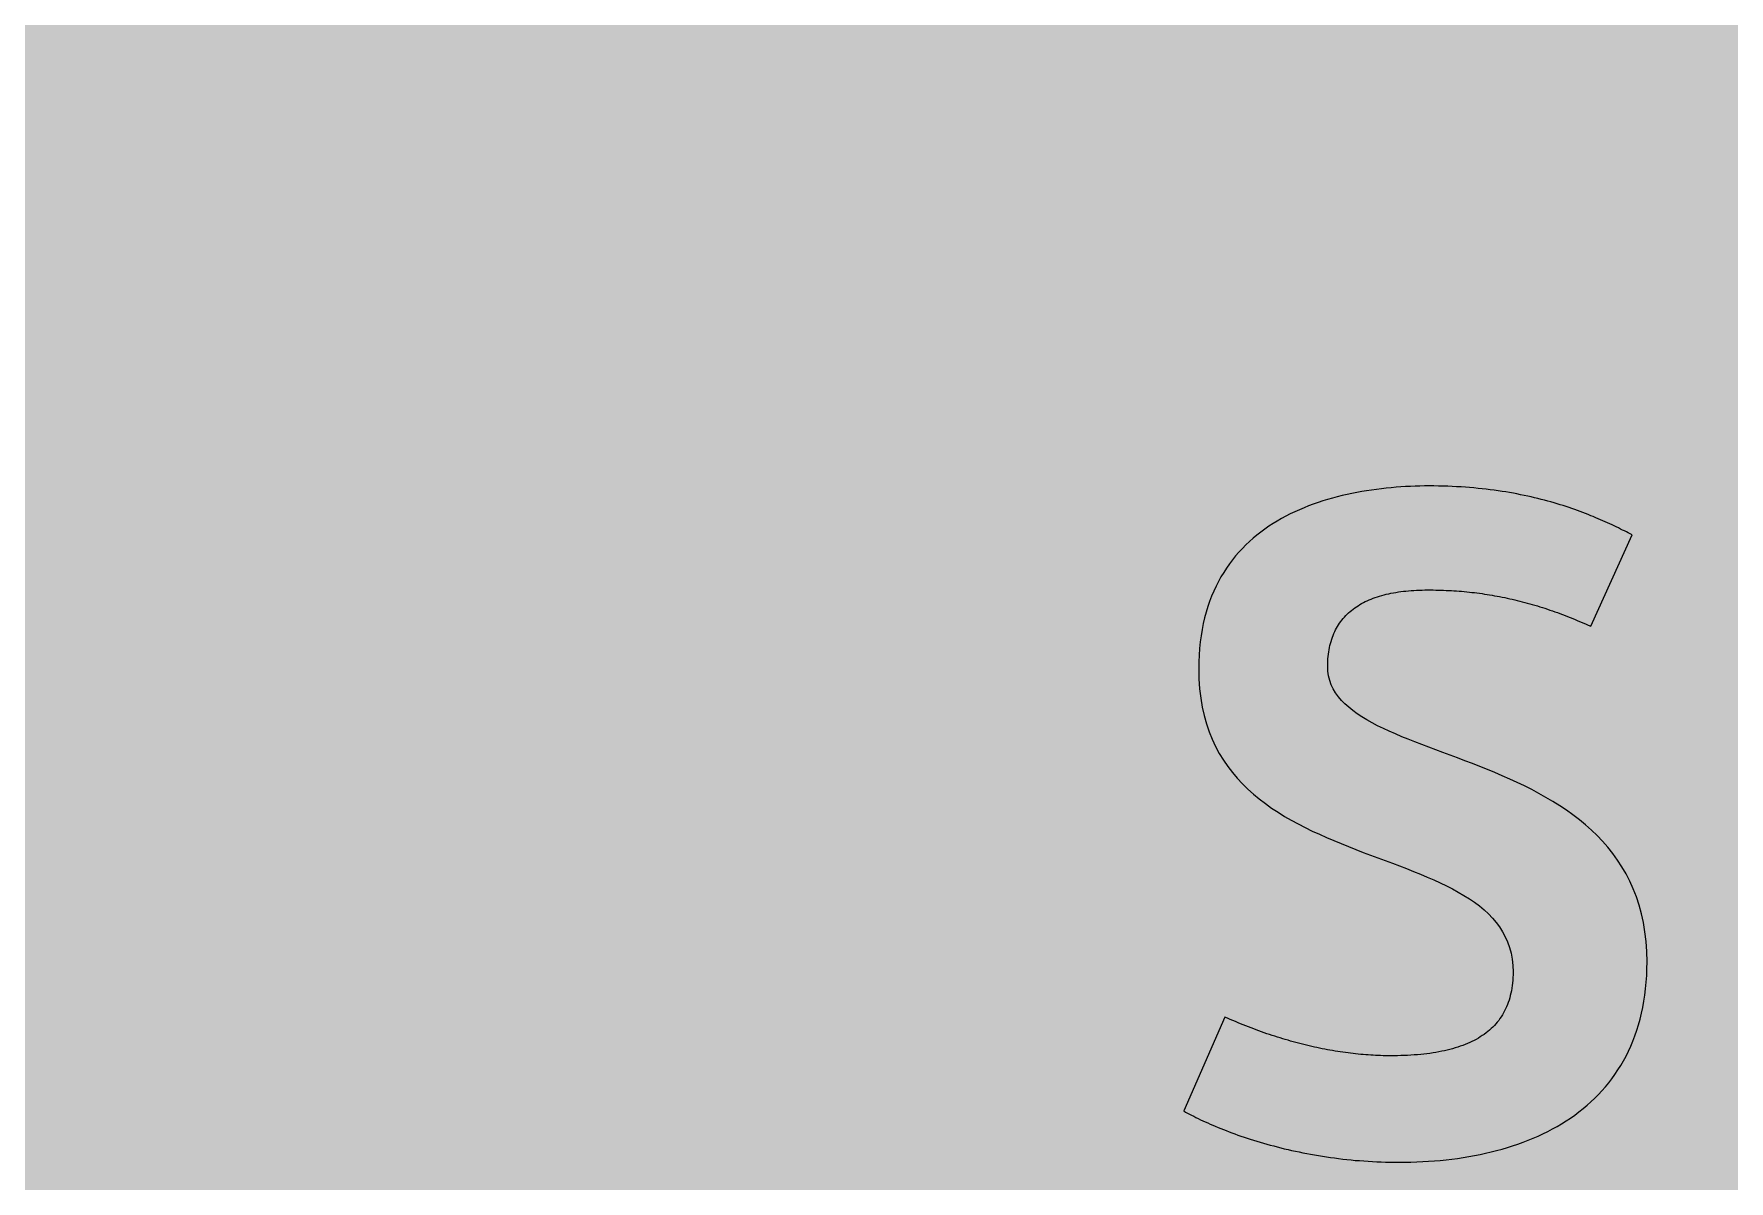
# Model space of a CAD drawing. Header units: millimetres. Extents: x 0 to 212, y 0 to 116.
# Drawn here: x 52.6 to 105.1, y 22.7 to 58.3 of the extents above; entities that cross this region are included whole.
import ezdxf

# ---------------------------------------------------------------- set-up
doc = ezdxf.new("R2010")
doc.units = ezdxf.units.MM

msp = doc.modelspace()

# ---------------------------------------------------------------- hatches: boundary and pattern name
for color, points in [(254, [(14.1633, 0.0536), (13.9878, 0.0533), (13.8125, 0.0559), (13.6373, 0.061), (13.462, 0.0686), (13.2893, 0.0787), (13.114, 0.0914), (12.9413, 0.1041), (12.7686, 0.1219), (12.5959, 0.1397), (12.4231, 0.16), (12.2504, 0.1829), (12.0777, 0.2057), (11.9075, 0.2337), (11.7373, 0.2616), (11.5672, 0.2921), (11.397, 0.3251), (11.2268, 0.3607), (11.0592, 0.3988), (10.8915, 0.4369), (10.7239, 0.4775), (10.5562, 0.5207), (10.3886, 0.5664), (10.2235, 0.6121), (10.0584, 0.6629), (9.8933, 0.7137), (9.7307, 0.7671), (9.5682, 0.8204), (9.4056, 0.8788), (9.2431, 0.9373), (9.083, 0.9982), (8.923, 1.0617), (8.763, 1.1252), (8.6055, 1.1938), (8.4455, 1.2624), (8.2906, 1.331), (8.1331, 1.4046), (7.9781, 1.4783), (7.8232, 1.5545), (7.6708, 1.6332), (7.5184, 1.7145), (7.366, 1.7958), (7.2161, 1.8796), (7.0663, 1.966), (6.919, 2.0523), (6.7716, 2.1438), (6.6243, 2.2352), (6.4795, 2.3266), (6.3348, 2.4232), (6.19, 2.5197), (6.0477, 2.6187), (5.908, 2.7178), (5.7683, 2.8194), (5.6286, 2.9235), (5.4915, 3.0302), (5.3543, 3.1369), (5.2197, 3.2461), (5.0851, 3.3579), (4.953, 3.4722), (4.8209, 3.5865), (4.6914, 3.7033), (4.5644, 3.8202), (4.4348, 3.9395), (4.3104, 4.0615), (4.1859, 4.1859), (4.0615, 4.3104), (3.9395, 4.4348), (3.8202, 4.5618), (3.7033, 4.6914), (3.5865, 4.8209), (3.4722, 4.953), (3.3579, 5.0851), (3.2487, 5.2197), (3.1369, 5.3543), (3.0302, 5.4915), (2.9235, 5.6286), (2.8194, 5.7683), (2.7178, 5.908), (2.6187, 6.0477), (2.5197, 6.19), (2.4232, 6.3348), (2.3266, 6.477), (2.2352, 6.6243), (2.1438, 6.7691), (2.0523, 6.919), (1.966, 7.0663), (1.8796, 7.2161), (1.7958, 7.366), (1.7145, 7.5184), (1.6332, 7.6708), (1.5545, 7.8232), (1.4783, 7.9781), (1.4046, 8.1331), (1.331, 8.2906), (1.2598, 8.4455), (1.1913, 8.603), (1.1252, 8.763), (1.0592, 8.923), (0.9982, 9.083), (0.9373, 9.2431), (0.8763, 9.4056), (0.8204, 9.5682), (0.7645, 9.7307), (0.7112, 9.8933), (0.6604, 10.0584), (0.6121, 10.2235), (0.5639, 10.3911), (0.5207, 10.5562), (0.4775, 10.7239), (0.4343, 10.8915), (0.3962, 11.0592), (0.3607, 11.2268), (0.3251, 11.397), (0.2921, 11.5672), (0.2616, 11.7373), (0.2311, 11.9075), (0.2057, 12.0802), (0.1803, 12.2504), (0.1575, 12.4231), (0.1372, 12.5959), (0.1194, 12.7686), (0.1041, 12.9413), (0.0889, 13.1166), (0.0787, 13.2893), (0.0686, 13.4645), (0.061, 13.6373), (0.0559, 13.8125), (0.0508, 13.9878), (0.0508, 14.163), (0.0522, 102.3592), (0.0508, 102.5322), (0.0559, 102.7074), (0.061, 102.8827), (0.0686, 103.058), (0.0787, 103.2307), (0.0889, 103.4059), (0.1041, 103.5787), (0.1194, 103.7514), (0.1372, 103.9241), (0.1575, 104.0968), (0.1803, 104.2695), (0.2057, 104.4423), (0.2311, 104.6124), (0.2616, 104.7826), (0.2921, 104.9528), (0.3251, 105.123), (0.3607, 105.2932), (0.3962, 105.4608), (0.4343, 105.6284), (0.4775, 105.7961), (0.5207, 105.9637), (0.5639, 106.1314), (0.6121, 106.2965), (0.6604, 106.4616), (0.7112, 106.6267), (0.7645, 106.7892), (0.8204, 106.9518), (0.8763, 107.1143), (0.9373, 107.2769), (0.9982, 107.4369), (1.0592, 107.5969), (1.1252, 107.757), (1.1913, 107.9144), (1.2598, 108.0745), (1.331, 108.2294), (1.4046, 108.3869), (1.4783, 108.5418), (1.5545, 108.6968), (1.6332, 108.8492), (1.7145, 109.0016), (1.7958, 109.154), (1.8796, 109.3038), (1.966, 109.4537), (2.0523, 109.601), (2.1438, 109.7483), (2.2352, 109.8956), (2.3266, 110.0404), (2.4232, 110.1852), (2.5197, 110.33), (2.6187, 110.4722), (2.7178, 110.6119), (2.8194, 110.7516), (2.9235, 110.8913), (3.0302, 111.0285), (3.1369, 111.1656), (3.2487, 111.3003), (3.3579, 111.4349), (3.4722, 111.567), (3.5865, 111.699), (3.7033, 111.8286), (3.8202, 111.9556), (3.9395, 112.0851), (4.0615, 112.2096), (4.1859, 112.334), (4.3104, 112.4585), (4.4348, 112.5804), (4.5644, 112.6998), (4.6914, 112.8166), (4.8209, 112.9335), (4.953, 113.0478), (5.0851, 113.1621), (5.2197, 113.2713), (5.3543, 113.3831), (5.4915, 113.4897), (5.6286, 113.5964), (5.7683, 113.7006), (5.908, 113.8022), (6.0477, 113.9012), (6.19, 114.0003), (6.3348, 114.0968), (6.4795, 114.1933), (6.6243, 114.2848), (6.7716, 114.3762), (6.919, 114.4676), (7.0663, 114.554), (7.2161, 114.6404), (7.366, 114.7242), (7.5184, 114.8055), (7.6708, 114.8867), (7.8232, 114.9655), (7.9781, 115.0417), (8.1331, 115.1153), (8.2906, 115.189), (8.4455, 115.2601), (8.6055, 115.3287), (8.763, 115.3947), (8.923, 115.4608), (9.083, 115.5217), (9.2431, 115.5827), (9.4056, 115.6437), (9.5682, 115.6995), (9.7307, 115.7554), (9.8933, 115.8088), (10.0584, 115.8596), (10.2235, 115.9078), (10.3886, 115.9561), (10.5562, 115.9993), (10.7239, 116.0424), (10.8915, 116.0856), (11.0592, 116.1237), (11.2268, 116.1593), (11.397, 116.1948), (11.5672, 116.2279), (11.7373, 116.2583), (11.9075, 116.2888), (12.0777, 116.3142), (12.2504, 116.3396), (12.4231, 116.3625), (12.5959, 116.3828), (12.7686, 116.4006), (12.9413, 116.4158), (13.114, 116.4311), (13.2893, 116.4412), (13.462, 116.4514), (13.6373, 116.459), (13.8125, 116.4641), (13.9878, 116.4692), (14.163, 116.4692), (197.6078, 116.4703), (197.7822, 116.4692), (197.9574, 116.4641), (198.1327, 116.459), (198.3054, 116.4514), (198.4807, 116.4412), (198.6534, 116.4311), (198.8287, 116.4158), (199.0014, 116.4006), (199.1741, 116.3828), (199.3468, 116.3625), (199.5195, 116.3396), (199.6897, 116.3142), (199.8624, 116.2888), (200.0326, 116.2583), (200.2028, 116.2279), (200.373, 116.1948), (200.5432, 116.1593), (200.7108, 116.1237), (200.8784, 116.0856), (201.0461, 116.0424), (201.2137, 115.9993), (201.3788, 115.9561), (201.5465, 115.9078), (201.7116, 115.8596), (201.8767, 115.8088), (202.0392, 115.7554), (202.2018, 115.6995), (202.3643, 115.6437), (202.5269, 115.5827), (202.6869, 115.5217), (202.8469, 115.4608), (203.007, 115.3947), (203.167, 115.3287), (203.3245, 115.2601), (203.4794, 115.189), (203.6369, 115.1153), (203.7918, 115.0417), (203.9468, 114.9655), (204.0992, 114.8867), (204.2516, 114.8055), (204.404, 114.7242), (204.5538, 114.6404), (204.7037, 114.554), (204.8535, 114.4676), (205.0009, 114.3762), (205.1456, 114.2848), (205.293, 114.1933), (205.4352, 114.0968), (205.58, 114.0003), (205.7222, 113.9012), (205.8619, 113.8022), (206.0016, 113.7006), (206.1413, 113.5964), (206.2785, 113.4897), (206.4156, 113.3831), (206.5503, 113.2713), (206.6849, 113.1621), (206.817, 113.0478), (206.949, 112.9335), (207.0786, 112.8166), (207.2081, 112.6998), (207.3351, 112.5804), (207.4596, 112.4585), (207.584, 112.334), (207.7085, 112.2096), (207.8304, 112.0851), (207.9498, 111.9556), (208.0666, 111.8286), (208.1835, 111.699), (208.2978, 111.567), (208.4121, 111.4349), (208.5238, 111.3003), (208.6331, 111.1656), (208.7397, 111.0285), (208.8464, 110.8913), (208.9506, 110.7516), (209.0522, 110.6119), (209.1512, 110.4722), (209.2503, 110.33), (209.3468, 110.1852), (209.4433, 110.0404), (209.5348, 109.8956), (209.6262, 109.7483), (209.7176, 109.601), (209.804, 109.4537), (209.8904, 109.3038), (209.9742, 109.154), (210.0555, 109.0016), (210.1367, 108.8492), (210.2155, 108.6968), (210.2917, 108.5418), (210.3653, 108.3869), (210.439, 108.2294), (210.5076, 108.0745), (210.5762, 107.9144), (210.6447, 107.757), (210.7082, 107.5969), (210.7717, 107.4369), (210.8327, 107.2769), (210.8911, 107.1143), (210.9495, 106.9518), (211.0029, 106.7892), (211.0562, 106.6267), (211.107, 106.4616), (211.1578, 106.2965), (211.2035, 106.1314), (211.2493, 105.9637), (211.2924, 105.7961), (211.3331, 105.6284), (211.3712, 105.4608), (211.4093, 105.2932), (211.4448, 105.123), (211.4779, 104.9528), (211.5083, 104.7826), (211.5363, 104.6124), (211.5642, 104.4423), (211.5871, 104.2695), (211.6099, 104.0968), (211.6303, 103.9241), (211.648, 103.7514), (211.6658, 103.5787), (211.6785, 103.4059), (211.6912, 103.2307), (211.7014, 103.058), (211.709, 102.8827), (211.7141, 102.7074), (211.7166, 102.5322), (211.7166, 102.3569), (211.7189, 14.1647), (211.7166, 13.9878), (211.7141, 13.8125), (211.709, 13.6373), (211.7014, 13.4645), (211.6912, 13.2893), (211.6785, 13.1166), (211.6658, 12.9413), (211.648, 12.7686), (211.6303, 12.5959), (211.6099, 12.4231), (211.5871, 12.2504), (211.5642, 12.0802), (211.5363, 11.9075), (211.5083, 11.7373), (211.4779, 11.5672), (211.4448, 11.397), (211.4093, 11.2268), (211.3712, 11.0592), (211.3331, 10.8915), (211.2924, 10.7239), (211.2493, 10.5562), (211.2035, 10.3911), (211.1578, 10.2235), (211.107, 10.0584), (211.0562, 9.8933), (211.0029, 9.7307), (210.9495, 9.5682), (210.8911, 9.4056), (210.8327, 9.2431), (210.7717, 9.083), (210.7082, 8.923), (210.6447, 8.763), (210.5762, 8.603), (210.5076, 8.4455), (210.439, 8.2906), (210.3653, 8.1331), (210.2917, 7.9781), (210.2155, 7.8232), (210.1367, 7.6708), (210.0555, 7.5184), (209.9742, 7.366), (209.8904, 7.2161), (209.804, 7.0663), (209.7176, 6.919), (209.6262, 6.7691), (209.5348, 6.6243), (209.4433, 6.477), (209.3468, 6.3348), (209.2503, 6.19), (209.1512, 6.0477), (209.0522, 5.908), (208.9506, 5.7683), (208.8464, 5.6286), (208.7397, 5.4915), (208.6331, 5.3543), (208.5238, 5.2197), (208.4121, 5.0851), (208.2978, 4.953), (208.1835, 4.8209), (208.0666, 4.6914), (207.9498, 4.5618), (207.8304, 4.4348), (207.7085, 4.3104), (207.584, 4.1859), (207.4596, 4.0615), (207.3351, 3.9395), (207.2081, 3.8202), (207.0786, 3.7033), (206.949, 3.5865), (206.817, 3.4722), (206.6849, 3.3579), (206.5503, 3.2461), (206.4156, 3.1369), (206.2785, 3.0302), (206.1413, 2.9235), (206.0016, 2.8194), (205.8619, 2.7178), (205.7222, 2.6187), (205.58, 2.5197), (205.4352, 2.4232), (205.293, 2.3266), (205.1456, 2.2352), (205.0009, 2.1438), (204.8535, 2.0523), (204.7037, 1.966), (204.5538, 1.8796), (204.404, 1.7958), (204.2516, 1.7145), (204.0992, 1.6332), (203.9468, 1.5545), (203.7918, 1.4783), (203.6369, 1.4046), (203.4794, 1.331), (203.3245, 1.2624), (203.167, 1.1938), (203.007, 1.1252), (202.8469, 1.0617), (202.6869, 0.9982), (202.5269, 0.9373), (202.3643, 0.8788), (202.2018, 0.8204), (202.0392, 0.7671), (201.8767, 0.7137), (201.7116, 0.6629), (201.5465, 0.6121), (201.3788, 0.5664), (201.2137, 0.5207), (201.0461, 0.4775), (200.8784, 0.4369), (200.7108, 0.3988), (200.5432, 0.3607), (200.373, 0.3251), (200.2028, 0.2921), (200.0326, 0.2616), (199.8624, 0.2337), (199.6897, 0.2057), (199.5195, 0.1829), (199.3468, 0.16), (199.1741, 0.1397), (199.0014, 0.1219), (198.8287, 0.1041), (198.6534, 0.0914), (198.4807, 0.0787), (198.3054, 0.0686), (198.1327, 0.061), (197.9574, 0.0559), (197.7822, 0.0533), (197.6069, 0.0533)]), (59, [(94.8849, 23.301), (95.0671, 23.302), (95.25, 23.3045), (95.4329, 23.3096), (95.6158, 23.3197), (95.7986, 23.3299), (95.979, 23.3426), (96.1593, 23.3578), (96.3397, 23.3782), (96.5175, 23.3985), (96.6953, 23.4213), (96.8731, 23.4467), (97.0483, 23.4772), (97.2236, 23.5077), (97.3963, 23.5433), (97.5665, 23.5814), (97.7367, 23.6195), (97.9068, 23.6626), (98.0745, 23.7084), (98.2396, 23.7566), (98.4021, 23.81), (98.5647, 23.8633), (98.7247, 23.9217), (98.8822, 23.9827), (99.0371, 24.0462), (99.1895, 24.1122), (99.3419, 24.1833), (99.4893, 24.257), (99.6366, 24.3332), (99.7814, 24.4119), (99.9211, 24.4958), (100.0608, 24.5821), (100.1954, 24.671), (100.3275, 24.765), (100.457, 24.8615), (100.584, 24.9631), (100.7085, 25.0647), (100.8278, 25.1714), (100.9447, 25.2832), (101.059, 25.3975), (101.1707, 25.5143), (101.2774, 25.6362), (101.379, 25.7607), (101.4781, 25.8902), (101.5746, 26.0223), (101.666, 26.1595), (101.7549, 26.2992), (101.8388, 26.4414), (101.9175, 26.5913), (101.9937, 26.7411), (102.0648, 26.8986), (102.1309, 27.0561), (102.1944, 27.2212), (102.2528, 27.3888), (102.3061, 27.5615), (102.3544, 27.7368), (102.3976, 27.9171), (102.4382, 28.1), (102.4712, 28.288), (102.4992, 28.481), (102.5246, 28.6791), (102.5423, 28.8798), (102.5576, 29.0855), (102.5652, 29.2938), (102.5677, 29.5097), (102.5601, 29.8298), (102.5398, 30.1396), (102.5042, 30.4394), (102.456, 30.7264), (102.395, 31.0032), (102.3239, 31.2699), (102.2375, 31.5265), (102.141, 31.7729), (102.0343, 32.0091), (101.9175, 32.2377), (101.7905, 32.4561), (101.6533, 32.6644), (101.5086, 32.8676), (101.3536, 33.0606), (101.1911, 33.2461), (101.0209, 33.4213), (100.8431, 33.594), (100.6602, 33.7566), (100.4697, 33.9141), (100.2716, 34.0639), (100.0709, 34.2087), (99.8626, 34.3459), (99.6518, 34.478), (99.4359, 34.605), (99.2175, 34.7294), (98.994, 34.8463), (98.7704, 34.9606), (98.5418, 35.0698), (98.3132, 35.1739), (98.0821, 35.2755), (97.851, 35.3746), (97.6198, 35.4711), (97.3887, 35.5625), (97.1575, 35.654), (96.9264, 35.7403), (96.6978, 35.8292), (96.4692, 35.9131), (96.2431, 35.9969), (96.0222, 36.0782), (95.8037, 36.162), (95.5878, 36.2433), (95.377, 36.3245), (95.1687, 36.4058), (94.9681, 36.4871), (94.7699, 36.5709), (94.5794, 36.6547), (94.3966, 36.7386), (94.2188, 36.8275), (94.0486, 36.9138), (93.886, 37.0053), (93.7311, 37.0992), (93.5838, 37.1958), (93.4491, 37.2948), (93.3221, 37.3964), (93.2028, 37.5031), (93.0961, 37.6123), (93.0021, 37.7266), (92.9157, 37.846), (92.8446, 37.9679), (92.7837, 38.0975), (92.7354, 38.2295), (92.6998, 38.3692), (92.6795, 38.514), (92.6719, 38.6664), (92.6719, 38.7426), (92.6744, 38.8188), (92.6795, 38.895), (92.6846, 38.9687), (92.6922, 39.0398), (92.7024, 39.1109), (92.7151, 39.1795), (92.7278, 39.2481), (92.7405, 39.3141), (92.7583, 39.3776), (92.776, 39.4411), (92.7964, 39.5046), (92.8167, 39.5656), (92.8395, 39.624), (92.8624, 39.6824), (92.8903, 39.7408), (92.9157, 39.7967), (92.9462, 39.8501), (92.9767, 39.9034), (93.0097, 39.9542), (93.0427, 40.005), (93.0783, 40.0533), (93.1139, 40.1015), (93.152, 40.1498), (93.1926, 40.193), (93.2332, 40.2387), (93.2764, 40.2819), (93.3196, 40.3225), (93.3653, 40.3631), (93.4136, 40.4012), (93.4618, 40.4393), (93.5101, 40.4749), (93.5609, 40.5105), (93.6142, 40.546), (93.6676, 40.579), (93.7235, 40.6095), (93.7793, 40.64), (93.8378, 40.6705), (93.8987, 40.6984), (93.9571, 40.7238), (94.0206, 40.7518), (94.0841, 40.7746), (94.1476, 40.7975), (94.2137, 40.8203), (94.2797, 40.8432), (94.3483, 40.861), (94.4194, 40.8813), (94.488, 40.8991), (94.5617, 40.9143), (94.6328, 40.9296), (94.709, 40.9448), (94.7826, 40.9575), (94.8614, 40.9702), (94.9376, 40.9804), (95.0163, 40.9905), (95.0976, 41.0007), (95.1789, 41.0083), (95.2602, 41.0159), (95.344, 41.021), (95.4278, 41.0261), (95.5142, 41.0286), (95.6005, 41.0312), (95.6869, 41.0337), (95.7758, 41.0337), (95.8571, 41.0337), (95.9409, 41.0337), (96.0222, 41.0312), (96.1009, 41.0286), (96.1822, 41.0286), (96.2635, 41.0235), (96.3447, 41.021), (96.4235, 41.0185), (96.5048, 41.0134), (96.5835, 41.0083), (96.6648, 41.0032), (96.7435, 40.9956), (96.8223, 40.9905), (96.9035, 40.9829), (96.9823, 40.9753), (97.061, 40.9677), (97.1398, 40.9575), (97.2185, 40.9499), (97.2972, 40.9397), (97.376, 40.9296), (97.4547, 40.9194), (97.5335, 40.9067), (97.6122, 40.894), (97.6884, 40.8813), (97.7671, 40.8686), (97.8459, 40.8559), (97.9246, 40.8407), (98.0008, 40.828), (98.0796, 40.8127), (98.1583, 40.7949), (98.2345, 40.7797), (98.3132, 40.7619), (98.3894, 40.7441), (98.4682, 40.7264), (98.5469, 40.7086), (98.6231, 40.6883), (98.7019, 40.6679), (98.7781, 40.6476), (98.8568, 40.6273), (98.9355, 40.6044), (99.0117, 40.5841), (99.0905, 40.5613), (99.1692, 40.5384), (99.2454, 40.513), (99.3242, 40.4876), (99.4029, 40.4647), (99.4791, 40.4368), (99.5578, 40.4114), (99.6366, 40.3835), (99.7153, 40.3581), (99.7915, 40.3301), (99.8703, 40.2996), (99.949, 40.2717), (100.0277, 40.2412), (100.1065, 40.2107), (100.1852, 40.1803), (100.264, 40.1472), (100.3427, 40.1142), (100.424, 40.0812), (100.5027, 40.0482), (100.5815, 40.0152), (100.6627, 39.9796), (100.7415, 39.944), (100.8228, 39.9085), (102.1031, 42.7422), (102.0445, 42.7711), (101.9861, 42.799), (101.9277, 42.8295), (101.8667, 42.86), (101.8057, 42.8904), (101.7448, 42.9209), (101.6787, 42.9539), (101.6152, 42.9844), (101.5492, 43.0149), (101.4832, 43.0479), (101.4146, 43.0784), (101.3435, 43.1114), (101.2723, 43.1444), (101.2012, 43.1749), (101.1276, 43.2079), (101.0539, 43.2384), (100.9777, 43.2714), (100.9015, 43.3045), (100.8228, 43.3349), (100.744, 43.368), (100.6627, 43.3984), (100.5815, 43.4315), (100.4976, 43.4619), (100.4138, 43.4924), (100.3275, 43.5229), (100.2386, 43.5534), (100.1497, 43.5839), (100.0608, 43.6143), (99.9693, 43.6448), (99.8753, 43.6728), (99.7814, 43.7032), (99.6848, 43.7312), (99.5883, 43.7591), (99.4893, 43.7871), (99.3902, 43.8125), (99.2886, 43.8404), (99.187, 43.8658), (99.0829, 43.8912), (98.9762, 43.9141), (98.8695, 43.9395), (98.7603, 43.9623), (98.6485, 43.9852), (98.5368, 44.008), (98.425, 44.0284), (98.3082, 44.0487), (98.1913, 44.069), (98.0745, 44.0868), (97.9551, 44.1046), (97.8332, 44.1223), (97.7113, 44.1376), (97.5868, 44.1528), (97.4598, 44.1681), (97.3328, 44.1808), (97.2033, 44.1935), (97.0712, 44.2036), (96.9391, 44.2138), (96.8045, 44.2239), (96.6673, 44.2316), (96.5302, 44.2392), (96.3905, 44.2443), (96.2482, 44.2493), (96.106, 44.2519), (95.9612, 44.2544), (95.8139, 44.2544), (95.6716, 44.2544), (95.5269, 44.2519), (95.3821, 44.2468), (95.2348, 44.2417), (95.0874, 44.2341), (94.9401, 44.2265), (94.7903, 44.2138), (94.6379, 44.2011), (94.488, 44.1858), (94.3356, 44.1706), (94.1832, 44.1503), (94.0308, 44.13), (93.8784, 44.1071), (93.726, 44.0817), (93.5736, 44.0538), (93.4212, 44.0233), (93.2713, 43.9903), (93.1189, 43.9547), (92.9665, 43.9191), (92.8167, 43.8785), (92.6668, 43.8353), (92.5195, 43.7896), (92.3722, 43.7413), (92.2249, 43.6905), (92.0801, 43.6347), (91.9378, 43.5788), (91.7956, 43.5178), (91.6534, 43.4543), (91.5137, 43.3883), (91.379, 43.3172), (91.2419, 43.2435), (91.1098, 43.1673), (90.9803, 43.0886), (90.8507, 43.0047), (90.7237, 42.9184), (90.6018, 42.8269), (90.4799, 42.733), (90.363, 42.6339), (90.2487, 42.5323), (90.137, 42.4282), (90.0278, 42.3189), (89.9211, 42.2046), (89.8195, 42.0878), (89.7204, 41.9659), (89.6264, 41.8414), (89.535, 41.7119), (89.4486, 41.5773), (89.3648, 41.4376), (89.2861, 41.2953), (89.2124, 41.148), (89.1413, 40.9981), (89.0753, 40.8407), (89.0143, 40.6806), (88.9559, 40.5155), (88.9051, 40.3454), (88.8568, 40.1701), (88.8162, 39.9898), (88.7806, 39.8043), (88.7476, 39.6138), (88.7222, 39.4208), (88.7019, 39.2201), (88.6866, 39.0144), (88.679, 38.8036), (88.6765, 38.5902), (88.6816, 38.2753), (88.7044, 37.973), (88.7374, 37.6834), (88.7857, 37.4066), (88.8441, 37.1399), (88.9152, 36.8859), (88.9991, 36.6395), (89.093, 36.4058), (89.1997, 36.1823), (89.314, 35.9664), (89.4385, 35.7607), (89.5731, 35.5651), (89.7179, 35.3771), (89.8703, 35.1968), (90.0303, 35.0266), (90.1979, 34.8615), (90.3732, 34.7066), (90.5535, 34.5567), (90.7415, 34.4119), (90.9345, 34.2748), (91.1327, 34.1452), (91.3359, 34.0182), (91.5441, 33.8988), (91.7575, 33.782), (91.9734, 33.6702), (92.1918, 33.5636), (92.4128, 33.462), (92.6363, 33.3629), (92.8624, 33.2664), (93.0885, 33.1724), (93.3171, 33.081), (93.5457, 32.9921), (93.7743, 32.9032), (94.0003, 32.8168), (94.2289, 32.733), (94.455, 32.6492), (94.6785, 32.5653), (94.8995, 32.4815), (95.1179, 32.3977), (95.3338, 32.3113), (95.5472, 32.2275), (95.7529, 32.1386), (95.9587, 32.0523), (96.1568, 31.9608), (96.3498, 31.8668), (96.5378, 31.7729), (96.7181, 31.6738), (96.8934, 31.5697), (97.061, 31.4655), (97.221, 31.3563), (97.3734, 31.242), (97.5157, 31.1226), (97.6503, 30.9982), (97.7773, 30.8686), (97.8916, 30.7315), (97.9983, 30.5918), (98.0923, 30.4444), (98.1761, 30.2895), (98.2472, 30.1269), (98.3056, 29.9568), (98.3539, 29.779), (98.3869, 29.5935), (98.4098, 29.4005), (98.4148, 29.1973), (98.4148, 29.1084), (98.4123, 29.022), (98.4072, 28.9382), (98.3996, 28.8544), (98.3894, 28.7731), (98.3793, 28.6944), (98.364, 28.6156), (98.3488, 28.5394), (98.331, 28.4658), (98.3132, 28.3921), (98.2904, 28.321), (98.2675, 28.2524), (98.2421, 28.1838), (98.2142, 28.1178), (98.1862, 28.0518), (98.1532, 27.9883), (98.1202, 27.9273), (98.0872, 27.8689), (98.0491, 27.8105), (98.011, 27.752), (97.9703, 27.6962), (97.9272, 27.6428), (97.8814, 27.5895), (97.8357, 27.5387), (97.7875, 27.4904), (97.7392, 27.4422), (97.6859, 27.3964), (97.6325, 27.3507), (97.5792, 27.3075), (97.5208, 27.2644), (97.4623, 27.2237), (97.4014, 27.1856), (97.3404, 27.1475), (97.2744, 27.1094), (97.2109, 27.0764), (97.1423, 27.0408), (97.0737, 27.0104), (97.0026, 26.9773), (96.9289, 26.9494), (96.8553, 26.9189), (96.7791, 26.8935), (96.7029, 26.8656), (96.6241, 26.8427), (96.5429, 26.8199), (96.4616, 26.797), (96.3778, 26.7767), (96.2914, 26.7564), (96.205, 26.7386), (96.1161, 26.7208), (96.0272, 26.703), (95.9358, 26.6903), (95.8418, 26.6751), (95.7478, 26.6624), (95.6513, 26.6522), (95.5548, 26.6421), (95.4557, 26.6319), (95.3541, 26.6243), (95.2525, 26.6167), (95.1484, 26.6116), (95.0443, 26.6065), (94.9376, 26.604), (94.8309, 26.6014), (94.7217, 26.5989), (94.6125, 26.5989), (94.5363, 26.5989), (94.4626, 26.5989), (94.3864, 26.6014), (94.3102, 26.604), (94.234, 26.6065), (94.1578, 26.609), (94.0816, 26.6141), (94.0054, 26.6192), (93.9292, 26.6243), (93.8505, 26.6294), (93.7743, 26.637), (93.6955, 26.6421), (93.6168, 26.6497), (93.538, 26.6598), (93.4593, 26.6675), (93.3806, 26.6776), (93.3018, 26.6878), (93.2231, 26.6979), (93.1443, 26.7106), (93.0631, 26.7208), (92.9843, 26.7335), (92.903, 26.7462), (92.8243, 26.7614), (92.743, 26.7741), (92.6617, 26.7894), (92.5805, 26.8046), (92.5017, 26.8199), (92.4204, 26.8376), (92.3392, 26.8529), (92.2579, 26.8707), (92.1766, 26.891), (92.0953, 26.9088), (92.014, 26.9291), (91.9328, 26.9469), (91.8515, 26.9697), (91.7677, 26.99), (91.6864, 27.0104), (91.6051, 27.0332), (91.5238, 27.0561), (91.4425, 27.0789), (91.3587, 27.1043), (91.2774, 27.1272), (91.1962, 27.1526), (91.1149, 27.178), (91.0336, 27.2034), (90.9498, 27.2313), (90.8685, 27.2567), (90.7872, 27.2847), (90.7059, 27.3126), (90.6247, 27.3431), (90.5408, 27.371), (90.4596, 27.4015), (90.3783, 27.432), (90.297, 27.4625), (90.2157, 27.493), (90.1344, 27.526), (90.0532, 27.559), (89.9719, 27.592), (89.8931, 27.625), (89.8119, 27.6581), (89.7306, 27.6936), (89.6493, 27.7292), (89.5706, 27.7647), (89.4893, 27.8003), (88.211, 24.8913), (88.2701, 24.8564), (88.3285, 24.8234), (88.392, 24.7904), (88.4555, 24.7574), (88.5215, 24.7244), (88.5901, 24.6888), (88.6587, 24.6558), (88.7298, 24.6202), (88.8035, 24.5872), (88.8771, 24.5542), (88.9533, 24.5186), (89.0295, 24.4831), (89.1108, 24.45), (89.1896, 24.4145), (89.2734, 24.3815), (89.3572, 24.3484), (89.441, 24.3129), (89.5274, 24.2799), (89.6163, 24.2468), (89.7052, 24.2113), (89.7966, 24.1783), (89.8906, 24.1452), (89.9846, 24.1122), (90.0786, 24.0792), (90.1751, 24.0487), (90.2741, 24.0157), (90.3732, 23.9852), (90.4748, 23.9547), (90.5764, 23.9217), (90.6805, 23.8912), (90.7847, 23.8633), (90.8914, 23.8328), (91.0006, 23.8049), (91.1073, 23.7769), (91.219, 23.749), (91.3282, 23.7211), (91.4425, 23.6957), (91.5543, 23.6677), (91.6711, 23.6423), (91.7854, 23.6195), (91.9023, 23.5941), (92.0217, 23.5712), (92.141, 23.5509), (92.263, 23.528), (92.3823, 23.5077), (92.5068, 23.4874), (92.6313, 23.4671), (92.7557, 23.4493), (92.8802, 23.434), (93.0072, 23.4163), (93.1367, 23.401), (93.2637, 23.3858), (93.3958, 23.3731), (93.5253, 23.3604), (93.6574, 23.3502), (93.7895, 23.3401), (93.9241, 23.3299), (94.0587, 23.3223), (94.1934, 23.3147), (94.3305, 23.3096), (94.4677, 23.3045), (94.6048, 23.302), (94.7445, 23.2994), (94.8842, 23.2994)])]:
    msp.add_hatch(color=color).paths.add_polyline_path(points)
h = msp.add_hatch(color=59)
h.paths.add_polyline_path([(68.4195, 43.8683), (68.4195, 30.0535), (68.42, 29.8475), (68.4251, 29.6443), (68.4301, 29.4437), (68.4403, 29.2481), (68.453, 29.0551), (68.4682, 28.8646), (68.4886, 28.6766), (68.5089, 28.4912), (68.5317, 28.3108), (68.5597, 28.133), (68.5902, 27.9578), (68.6232, 27.7876), (68.6587, 27.6174), (68.6994, 27.4523), (68.74, 27.2898), (68.7857, 27.1297), (68.834, 26.9748), (68.8848, 26.8224), (68.9381, 26.6725), (68.9966, 26.5252), (69.0575, 26.383), (69.121, 26.2433), (69.1871, 26.1061), (69.2582, 25.9715), (69.3293, 25.842), (69.4055, 25.715), (69.4868, 25.5905), (69.5681, 25.4686), (69.6544, 25.3517), (69.7433, 25.2374), (69.8373, 25.1257), (69.9313, 25.0165), (70.0303, 24.9123), (70.1319, 24.8107), (70.2386, 24.7117), (70.3478, 24.6177), (70.4596, 24.5262), (70.5764, 24.4373), (70.6958, 24.351), (70.8177, 24.2697), (70.9422, 24.191), (71.0717, 24.1148), (71.2064, 24.0436), (71.341, 23.9751), (71.4807, 23.909), (71.6255, 23.8481), (71.7702, 23.7871), (71.9226, 23.7338), (72.075, 23.6804), (72.2325, 23.6322), (72.3951, 23.5864), (72.5576, 23.5433), (72.7278, 23.5052), (72.898, 23.4696), (73.0733, 23.4366), (73.2536, 23.4086), (73.4365, 23.3832), (73.6219, 23.3604), (73.8124, 23.3426), (74.008, 23.3274), (74.2061, 23.3147), (74.4068, 23.307), (74.6125, 23.302), (74.8208, 23.2994), (74.9249, 23.2994), (75.0316, 23.302), (75.1357, 23.307), (75.2399, 23.3121), (75.3415, 23.3172), (75.4456, 23.3274), (75.5472, 23.335), (75.6488, 23.3477), (75.7479, 23.3604), (75.8495, 23.3731), (75.9485, 23.3883), (76.0476, 23.4061), (76.1467, 23.4239), (76.2457, 23.4442), (76.3422, 23.4645), (76.4388, 23.4874), (76.5353, 23.5128), (76.6318, 23.5382), (76.7258, 23.5636), (76.8198, 23.5941), (76.9137, 23.622), (77.0052, 23.655), (77.0992, 23.688), (77.1906, 23.7211), (77.282, 23.7566), (77.3709, 23.7947), (77.4598, 23.8328), (77.5487, 23.8735), (77.6376, 23.9141), (77.724, 23.9573), (77.8104, 24.0005), (77.8967, 24.0462), (77.9831, 24.0944), (78.0669, 24.1427), (78.1507, 24.191), (78.232, 24.2443), (78.3158, 24.2951), (78.3971, 24.351), (78.4758, 24.4069), (78.5571, 24.4627), (78.6359, 24.5212), (78.7146, 24.5821), (78.7908, 24.6431), (78.867, 24.704), (78.9432, 24.7701), (79.0194, 24.8336), (79.0931, 24.9022), (79.1667, 24.9682), (79.2378, 25.0393), (79.309, 25.1104), (79.3801, 25.1816), (79.4487, 25.2552), (79.5198, 25.3314), (79.5858, 25.4076), (79.6544, 25.4864), (79.7204, 25.5651), (79.7839, 25.6464), (79.85, 25.7277), (79.9135, 25.8115), (79.9744, 25.8953), (80.0379, 25.9817), (80.0964, 26.0706), (80.1573, 26.1595), (80.2157, 26.2484), (80.76, 23.6897), (83.7477, 23.6897), (83.7477, 43.8683), (79.7899, 43.8683), (79.7899, 31.2565), (79.7865, 31.1099), (79.7839, 30.9651), (79.7763, 30.8229), (79.7687, 30.6832), (79.7585, 30.5435), (79.7458, 30.4089), (79.7281, 30.2743), (79.7103, 30.1422), (79.69, 30.0126), (79.6671, 29.8856), (79.6442, 29.7612), (79.6163, 29.6367), (79.5884, 29.5148), (79.5553, 29.3954), (79.5223, 29.2786), (79.4868, 29.1643), (79.4512, 29.0525), (79.4106, 28.9433), (79.3699, 28.8341), (79.3267, 28.7274), (79.281, 28.6258), (79.2328, 28.5242), (79.1845, 28.4226), (79.1337, 28.3261), (79.0804, 28.2321), (79.027, 28.1407), (78.9711, 28.0492), (78.9127, 27.9603), (78.8518, 27.8765), (78.7908, 27.7927), (78.7273, 27.7114), (78.6638, 27.6327), (78.5978, 27.5539), (78.5292, 27.4803), (78.4606, 27.4091), (78.3895, 27.338), (78.3158, 27.272), (78.2422, 27.2059), (78.1685, 27.145), (78.0898, 27.084), (78.0136, 27.0256), (77.9323, 26.9697), (77.8535, 26.9164), (77.7723, 26.8656), (77.6884, 26.8173), (77.6046, 26.7716), (77.5183, 26.7284), (77.4319, 26.6878), (77.343, 26.6497), (77.2541, 26.6116), (77.1652, 26.5786), (77.0738, 26.5481), (76.9798, 26.5176), (76.8883, 26.4922), (76.7944, 26.4693), (76.6978, 26.4465), (76.6039, 26.4287), (76.5048, 26.4109), (76.4083, 26.3982), (76.3092, 26.3855), (76.2102, 26.3779), (76.1111, 26.3703), (76.0095, 26.3677), (75.9079, 26.3652), (75.7911, 26.3652), (75.6768, 26.3677), (75.5625, 26.3728), (75.4532, 26.3779), (75.344, 26.383), (75.2373, 26.3931), (75.1332, 26.4008), (75.0316, 26.4135), (74.9325, 26.4262), (74.8335, 26.4414), (74.7395, 26.4566), (74.6455, 26.4744), (74.5541, 26.4947), (74.4652, 26.5151), (74.3763, 26.5379), (74.2925, 26.5633), (74.2086, 26.5887), (74.1274, 26.6167), (74.0486, 26.6471), (73.9699, 26.6802), (73.8962, 26.7132), (73.8226, 26.7487), (73.7514, 26.7868), (73.6803, 26.8249), (73.6143, 26.8681), (73.5482, 26.9113), (73.4847, 26.957), (73.4238, 27.0027), (73.3628, 27.0535), (73.3069, 27.1043), (73.2511, 27.1577), (73.1952, 27.2136), (73.1444, 27.272), (73.0936, 27.3329), (73.0453, 27.3939), (72.9971, 27.4599), (72.9513, 27.526), (72.9082, 27.5946), (72.8675, 27.6657), (72.8294, 27.7393), (72.7913, 27.8155), (72.7532, 27.8943), (72.7202, 27.973), (72.6872, 28.0568), (72.6567, 28.1407), (72.6262, 28.2296), (72.5983, 28.3185), (72.5729, 28.4124), (72.55, 28.5064), (72.5272, 28.6055), (72.5043, 28.7045), (72.4865, 28.8061), (72.4687, 28.9128), (72.451, 29.0195), (72.4383, 29.1313), (72.4256, 29.243), (72.4129, 29.3599), (72.4027, 29.4792), (72.3951, 29.5986), (72.3875, 29.7231), (72.3824, 29.8501), (72.3798, 29.9796), (72.3773, 30.1117), (72.3773, 30.2463), (72.3773, 43.8683)])
h.paths.add_polyline_path([(77.3451, 47.2443), (83.3603, 52.4051), (77.888, 52.4051), (73.8519, 47.2443)], flags=16)

# ---------------------------------------------------------------- linework, layer by layer
at = {"color": 59}
msp.add_lwpolyline([(94.8849, 23.301), (95.0671, 23.302), (95.25, 23.3045), (95.4329, 23.3096), (95.6158, 23.3197), (95.7986, 23.3299), (95.979, 23.3426), (96.1593, 23.3578), (96.3397, 23.3782), (96.5175, 23.3985), (96.6953, 23.4213), (96.8731, 23.4467), (97.0483, 23.4772), (97.2236, 23.5077), (97.3963, 23.5433), (97.5665, 23.5814), (97.7367, 23.6195), (97.9068, 23.6626), (98.0745, 23.7084), (98.2396, 23.7566), (98.4021, 23.81), (98.5647, 23.8633), (98.7247, 23.9217), (98.8822, 23.9827), (99.0371, 24.0462), (99.1895, 24.1122), (99.3419, 24.1833), (99.4893, 24.257), (99.6366, 24.3332), (99.7814, 24.4119), (99.9211, 24.4958), (100.0608, 24.5821), (100.1954, 24.671), (100.3275, 24.765), (100.457, 24.8615), (100.584, 24.9631), (100.7085, 25.0647), (100.8278, 25.1714), (100.9447, 25.2832), (101.059, 25.3975), (101.1707, 25.5143), (101.2774, 25.6362), (101.379, 25.7607), (101.4781, 25.8902), (101.5746, 26.0223), (101.666, 26.1595), (101.7549, 26.2992), (101.8388, 26.4414), (101.9175, 26.5913), (101.9937, 26.7411), (102.0648, 26.8986), (102.1309, 27.0561), (102.1944, 27.2212), (102.2528, 27.3888), (102.3061, 27.5615), (102.3544, 27.7368), (102.3976, 27.9171), (102.4382, 28.1), (102.4712, 28.288), (102.4992, 28.481), (102.5246, 28.6791), (102.5423, 28.8798), (102.5576, 29.0855), (102.5652, 29.2938), (102.5677, 29.5097), (102.5601, 29.8298), (102.5398, 30.1396), (102.5042, 30.4394), (102.456, 30.7264), (102.395, 31.0032), (102.3239, 31.2699), (102.2375, 31.5265), (102.141, 31.7729), (102.0343, 32.0091), (101.9175, 32.2377), (101.7905, 32.4561), (101.6533, 32.6644), (101.5086, 32.8676), (101.3536, 33.0606), (101.1911, 33.2461), (101.0209, 33.4213), (100.8431, 33.594), (100.6602, 33.7566), (100.4697, 33.9141), (100.2716, 34.0639), (100.0709, 34.2087), (99.8626, 34.3459), (99.6518, 34.478), (99.4359, 34.605), (99.2175, 34.7294), (98.994, 34.8463), (98.7704, 34.9606), (98.5418, 35.0698), (98.3132, 35.1739), (98.0821, 35.2755), (97.851, 35.3746), (97.6198, 35.4711), (97.3887, 35.5625), (97.1575, 35.654), (96.9264, 35.7403), (96.6978, 35.8292), (96.4692, 35.9131), (96.2431, 35.9969), (96.0222, 36.0782), (95.8037, 36.162), (95.5878, 36.2433), (95.377, 36.3245), (95.1687, 36.4058), (94.9681, 36.4871), (94.7699, 36.5709), (94.5794, 36.6547), (94.3966, 36.7386), (94.2188, 36.8275), (94.0486, 36.9138), (93.886, 37.0053), (93.7311, 37.0992), (93.5838, 37.1958), (93.4491, 37.2948), (93.3221, 37.3964), (93.2028, 37.5031), (93.0961, 37.6123), (93.0021, 37.7266), (92.9157, 37.846), (92.8446, 37.9679), (92.7837, 38.0975), (92.7354, 38.2295), (92.6998, 38.3692), (92.6795, 38.514), (92.6719, 38.6664), (92.6719, 38.7426), (92.6744, 38.8188), (92.6795, 38.895), (92.6846, 38.9687), (92.6922, 39.0398), (92.7024, 39.1109), (92.7151, 39.1795), (92.7278, 39.2481), (92.7405, 39.3141), (92.7583, 39.3776), (92.776, 39.4411), (92.7964, 39.5046), (92.8167, 39.5656), (92.8395, 39.624), (92.8624, 39.6824), (92.8903, 39.7408), (92.9157, 39.7967), (92.9462, 39.8501), (92.9767, 39.9034), (93.0097, 39.9542), (93.0427, 40.005), (93.0783, 40.0533), (93.1139, 40.1015), (93.152, 40.1498), (93.1926, 40.193), (93.2332, 40.2387), (93.2764, 40.2819), (93.3196, 40.3225), (93.3653, 40.3631), (93.4136, 40.4012), (93.4618, 40.4393), (93.5101, 40.4749), (93.5609, 40.5105), (93.6142, 40.546), (93.6676, 40.579), (93.7235, 40.6095), (93.7793, 40.64), (93.8378, 40.6705), (93.8987, 40.6984), (93.9571, 40.7238), (94.0206, 40.7518), (94.0841, 40.7746), (94.1476, 40.7975), (94.2137, 40.8203), (94.2797, 40.8432), (94.3483, 40.861), (94.4194, 40.8813), (94.488, 40.8991), (94.5617, 40.9143), (94.6328, 40.9296), (94.709, 40.9448), (94.7826, 40.9575), (94.8614, 40.9702), (94.9376, 40.9804), (95.0163, 40.9905), (95.0976, 41.0007), (95.1789, 41.0083), (95.2602, 41.0159), (95.344, 41.021), (95.4278, 41.0261), (95.5142, 41.0286), (95.6005, 41.0312), (95.6869, 41.0337), (95.7758, 41.0337), (95.8571, 41.0337), (95.9409, 41.0337), (96.0222, 41.0312), (96.1009, 41.0286), (96.1822, 41.0286), (96.2635, 41.0235), (96.3447, 41.021), (96.4235, 41.0185), (96.5048, 41.0134), (96.5835, 41.0083), (96.6648, 41.0032), (96.7435, 40.9956), (96.8223, 40.9905), (96.9035, 40.9829), (96.9823, 40.9753), (97.061, 40.9677), (97.1398, 40.9575), (97.2185, 40.9499), (97.2972, 40.9397), (97.376, 40.9296), (97.4547, 40.9194), (97.5335, 40.9067), (97.6122, 40.894), (97.6884, 40.8813), (97.7671, 40.8686), (97.8459, 40.8559), (97.9246, 40.8407), (98.0008, 40.828), (98.0796, 40.8127), (98.1583, 40.7949), (98.2345, 40.7797), (98.3132, 40.7619), (98.3894, 40.7441), (98.4682, 40.7264), (98.5469, 40.7086), (98.6231, 40.6883), (98.7019, 40.6679), (98.7781, 40.6476), (98.8568, 40.6273), (98.9355, 40.6044), (99.0117, 40.5841), (99.0905, 40.5613), (99.1692, 40.5384), (99.2454, 40.513), (99.3242, 40.4876), (99.4029, 40.4647), (99.4791, 40.4368), (99.5578, 40.4114), (99.6366, 40.3835), (99.7153, 40.3581), (99.7915, 40.3301), (99.8703, 40.2996), (99.949, 40.2717), (100.0277, 40.2412), (100.1065, 40.2107), (100.1852, 40.1803), (100.264, 40.1472), (100.3427, 40.1142), (100.424, 40.0812), (100.5027, 40.0482), (100.5815, 40.0152), (100.6627, 39.9796), (100.7415, 39.944), (100.8228, 39.9085), (102.1031, 42.7422), (102.0445, 42.7711), (101.9861, 42.799), (101.9277, 42.8295), (101.8667, 42.86), (101.8057, 42.8904), (101.7448, 42.9209), (101.6787, 42.9539), (101.6152, 42.9844), (101.5492, 43.0149), (101.4832, 43.0479), (101.4146, 43.0784), (101.3435, 43.1114), (101.2723, 43.1444), (101.2012, 43.1749), (101.1276, 43.2079), (101.0539, 43.2384), (100.9777, 43.2714), (100.9015, 43.3045), (100.8228, 43.3349), (100.744, 43.368), (100.6627, 43.3984), (100.5815, 43.4315), (100.4976, 43.4619), (100.4138, 43.4924), (100.3275, 43.5229), (100.2386, 43.5534), (100.1497, 43.5839), (100.0608, 43.6143), (99.9693, 43.6448), (99.8753, 43.6728), (99.7814, 43.7032), (99.6848, 43.7312), (99.5883, 43.7591), (99.4893, 43.7871), (99.3902, 43.8125), (99.2886, 43.8404), (99.187, 43.8658), (99.0829, 43.8912), (98.9762, 43.9141), (98.8695, 43.9395), (98.7603, 43.9623), (98.6485, 43.9852), (98.5368, 44.008), (98.425, 44.0284), (98.3082, 44.0487), (98.1913, 44.069), (98.0745, 44.0868), (97.9551, 44.1046), (97.8332, 44.1223), (97.7113, 44.1376), (97.5868, 44.1528), (97.4598, 44.1681), (97.3328, 44.1808), (97.2033, 44.1935), (97.0712, 44.2036), (96.9391, 44.2138), (96.8045, 44.2239), (96.6673, 44.2316), (96.5302, 44.2392), (96.3905, 44.2443), (96.2482, 44.2493), (96.106, 44.2519), (95.9612, 44.2544), (95.8139, 44.2544), (95.6716, 44.2544), (95.5269, 44.2519), (95.3821, 44.2468), (95.2348, 44.2417), (95.0874, 44.2341), (94.9401, 44.2265), (94.7903, 44.2138), (94.6379, 44.2011), (94.488, 44.1858), (94.3356, 44.1706), (94.1832, 44.1503), (94.0308, 44.13), (93.8784, 44.1071), (93.726, 44.0817), (93.5736, 44.0538), (93.4212, 44.0233), (93.2713, 43.9903), (93.1189, 43.9547), (92.9665, 43.9191), (92.8167, 43.8785), (92.6668, 43.8353), (92.5195, 43.7896), (92.3722, 43.7413), (92.2249, 43.6905), (92.0801, 43.6347), (91.9378, 43.5788), (91.7956, 43.5178), (91.6534, 43.4543), (91.5137, 43.3883), (91.379, 43.3172), (91.2419, 43.2435), (91.1098, 43.1673), (90.9803, 43.0886), (90.8507, 43.0047), (90.7237, 42.9184), (90.6018, 42.8269), (90.4799, 42.733), (90.363, 42.6339), (90.2487, 42.5323), (90.137, 42.4282), (90.0278, 42.3189), (89.9211, 42.2046), (89.8195, 42.0878), (89.7204, 41.9659), (89.6264, 41.8414), (89.535, 41.7119), (89.4486, 41.5773), (89.3648, 41.4376), (89.2861, 41.2953), (89.2124, 41.148), (89.1413, 40.9981), (89.0753, 40.8407), (89.0143, 40.6806), (88.9559, 40.5155), (88.9051, 40.3454), (88.8568, 40.1701), (88.8162, 39.9898), (88.7806, 39.8043), (88.7476, 39.6138), (88.7222, 39.4208), (88.7019, 39.2201), (88.6866, 39.0144), (88.679, 38.8036), (88.6765, 38.5902), (88.6816, 38.2753), (88.7044, 37.973), (88.7374, 37.6834), (88.7857, 37.4066), (88.8441, 37.1399), (88.9152, 36.8859), (88.9991, 36.6395), (89.093, 36.4058), (89.1997, 36.1823), (89.314, 35.9664), (89.4385, 35.7607), (89.5731, 35.5651), (89.7179, 35.3771), (89.8703, 35.1968), (90.0303, 35.0266), (90.1979, 34.8615), (90.3732, 34.7066), (90.5535, 34.5567), (90.7415, 34.4119), (90.9345, 34.2748), (91.1327, 34.1452), (91.3359, 34.0182), (91.5441, 33.8988), (91.7575, 33.782), (91.9734, 33.6702), (92.1918, 33.5636), (92.4128, 33.462), (92.6363, 33.3629), (92.8624, 33.2664), (93.0885, 33.1724), (93.3171, 33.081), (93.5457, 32.9921), (93.7743, 32.9032), (94.0003, 32.8168), (94.2289, 32.733), (94.455, 32.6492), (94.6785, 32.5653), (94.8995, 32.4815), (95.1179, 32.3977), (95.3338, 32.3113), (95.5472, 32.2275), (95.7529, 32.1386), (95.9587, 32.0523), (96.1568, 31.9608), (96.3498, 31.8668), (96.5378, 31.7729), (96.7181, 31.6738), (96.8934, 31.5697), (97.061, 31.4655), (97.221, 31.3563), (97.3734, 31.242), (97.5157, 31.1226), (97.6503, 30.9982), (97.7773, 30.8686), (97.8916, 30.7315), (97.9983, 30.5918), (98.0923, 30.4444), (98.1761, 30.2895), (98.2472, 30.1269), (98.3056, 29.9568), (98.3539, 29.779), (98.3869, 29.5935), (98.4098, 29.4005), (98.4148, 29.1973), (98.4148, 29.1084), (98.4123, 29.022), (98.4072, 28.9382), (98.3996, 28.8544), (98.3894, 28.7731), (98.3793, 28.6944), (98.364, 28.6156), (98.3488, 28.5394), (98.331, 28.4658), (98.3132, 28.3921), (98.2904, 28.321), (98.2675, 28.2524), (98.2421, 28.1838), (98.2142, 28.1178), (98.1862, 28.0518), (98.1532, 27.9883), (98.1202, 27.9273), (98.0872, 27.8689), (98.0491, 27.8105), (98.011, 27.752), (97.9703, 27.6962), (97.9272, 27.6428), (97.8814, 27.5895), (97.8357, 27.5387), (97.7875, 27.4904), (97.7392, 27.4422), (97.6859, 27.3964), (97.6325, 27.3507), (97.5792, 27.3075), (97.5208, 27.2644), (97.4623, 27.2237), (97.4014, 27.1856), (97.3404, 27.1475), (97.2744, 27.1094), (97.2109, 27.0764), (97.1423, 27.0408), (97.0737, 27.0104), (97.0026, 26.9773), (96.9289, 26.9494), (96.8553, 26.9189), (96.7791, 26.8935), (96.7029, 26.8656), (96.6241, 26.8427), (96.5429, 26.8199), (96.4616, 26.797), (96.3778, 26.7767), (96.2914, 26.7564), (96.205, 26.7386), (96.1161, 26.7208), (96.0272, 26.703), (95.9358, 26.6903), (95.8418, 26.6751), (95.7478, 26.6624), (95.6513, 26.6522), (95.5548, 26.6421), (95.4557, 26.6319), (95.3541, 26.6243), (95.2525, 26.6167), (95.1484, 26.6116), (95.0443, 26.6065), (94.9376, 26.604), (94.8309, 26.6014), (94.7217, 26.5989), (94.6125, 26.5989), (94.5363, 26.5989), (94.4626, 26.5989), (94.3864, 26.6014), (94.3102, 26.604), (94.234, 26.6065), (94.1578, 26.609), (94.0816, 26.6141), (94.0054, 26.6192), (93.9292, 26.6243), (93.8505, 26.6294), (93.7743, 26.637), (93.6955, 26.6421), (93.6168, 26.6497), (93.538, 26.6598), (93.4593, 26.6675), (93.3806, 26.6776), (93.3018, 26.6878), (93.2231, 26.6979), (93.1443, 26.7106), (93.0631, 26.7208), (92.9843, 26.7335), (92.903, 26.7462), (92.8243, 26.7614), (92.743, 26.7741), (92.6617, 26.7894), (92.5805, 26.8046), (92.5017, 26.8199), (92.4204, 26.8376), (92.3392, 26.8529), (92.2579, 26.8707), (92.1766, 26.891), (92.0953, 26.9088), (92.014, 26.9291), (91.9328, 26.9469), (91.8515, 26.9697), (91.7677, 26.99), (91.6864, 27.0104), (91.6051, 27.0332), (91.5238, 27.0561), (91.4425, 27.0789), (91.3587, 27.1043), (91.2774, 27.1272), (91.1962, 27.1526), (91.1149, 27.178), (91.0336, 27.2034), (90.9498, 27.2313), (90.8685, 27.2567), (90.7872, 27.2847), (90.7059, 27.3126), (90.6247, 27.3431), (90.5408, 27.371), (90.4596, 27.4015), (90.3783, 27.432), (90.297, 27.4625), (90.2157, 27.493), (90.1344, 27.526), (90.0532, 27.559), (89.9719, 27.592), (89.8931, 27.625), (89.8119, 27.6581), (89.7306, 27.6936), (89.6493, 27.7292), (89.5706, 27.7647), (89.4893, 27.8003), (88.211, 24.8913), (88.2701, 24.8564), (88.3285, 24.8234), (88.392, 24.7904), (88.4555, 24.7574), (88.5215, 24.7244), (88.5901, 24.6888), (88.6587, 24.6558), (88.7298, 24.6202), (88.8035, 24.5872), (88.8771, 24.5542), (88.9533, 24.5186), (89.0295, 24.4831), (89.1108, 24.45), (89.1896, 24.4145), (89.2734, 24.3815), (89.3572, 24.3484), (89.441, 24.3129), (89.5274, 24.2799), (89.6163, 24.2468), (89.7052, 24.2113), (89.7966, 24.1783), (89.8906, 24.1452), (89.9846, 24.1122), (90.0786, 24.0792), (90.1751, 24.0487), (90.2741, 24.0157), (90.3732, 23.9852), (90.4748, 23.9547), (90.5764, 23.9217), (90.6805, 23.8912), (90.7847, 23.8633), (90.8914, 23.8328), (91.0006, 23.8049), (91.1073, 23.7769), (91.219, 23.749), (91.3282, 23.7211), (91.4425, 23.6957), (91.5543, 23.6677), (91.6711, 23.6423), (91.7854, 23.6195), (91.9023, 23.5941), (92.0217, 23.5712), (92.141, 23.5509), (92.263, 23.528), (92.3823, 23.5077), (92.5068, 23.4874), (92.6313, 23.4671), (92.7557, 23.4493), (92.8802, 23.434), (93.0072, 23.4163), (93.1367, 23.401), (93.2637, 23.3858), (93.3958, 23.3731), (93.5253, 23.3604), (93.6574, 23.3502), (93.7895, 23.3401), (93.9241, 23.3299), (94.0587, 23.3223), (94.1934, 23.3147), (94.3305, 23.3096), (94.4677, 23.3045), (94.6048, 23.302), (94.7445, 23.2994), (94.8842, 23.2994), (94.8849, 23.301)], dxfattribs=at)

doc.saveas('drawing.dxf')
